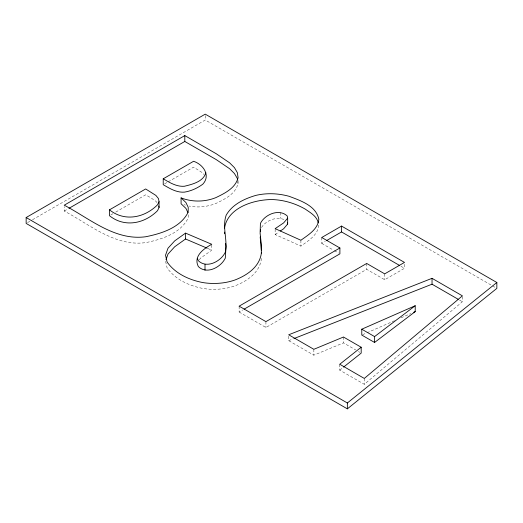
<?xml version="1.0" encoding="UTF-8"?>
<svg xmlns="http://www.w3.org/2000/svg" width="523" height="523" viewBox="0 0 523 523"><rect width="100%" height="100%" fill="white"/><g stroke="black" fill="none" stroke-linecap="round" stroke-linejoin="round"><path stroke-width="0.39" stroke-dasharray="2.62 1.96" d="M188.215 214.822L188.188 218.045C180.461 233.533 161.574 239.456 145.695 242.626C114.923 246.823 89.544 224.328 64.237 211.063L64.237 206.657M318.84 225.112C317.932 235.219 308.25 240.75 300.902 246.124L275.15 234.526L275.15 228.649M261.422 258.395C260.009 272.548 247.052 281.23 234.814 285.911A40.042 23.117 0 0 1 202.663 288.408C189.058 285.748 175.251 279.498 167.092 267.868L165.53 261.075M238.089 180.631C238.266 192.771 225.165 198.962 215.764 203.545C207.337 206.748 198.08 207.919 189.208 206.049M261.52 227.485C265.985 220.529 276.255 216.241 284.159 219.595M199.315 259.787L200.584 258.153L211.743 250.164L211.743 244.293M339.754 364.256L339.754 370.127L364.309 384.307L462.397 301.725L462.397 295.855M339.754 370.127L342.271 368.127M275.15 234.526L279.066 231.866M27.562 222.595L31.792 220.15M32.498 219.745L205.238 120.015L495.438 287.558M64.237 211.063L68.467 208.618M110.876 214.901L112.968 213.698M115.746 212.09L145.656 194.824L151.167 198.001L155.893 201.29L156.92 202.551M164.634 183.867L167.458 182.233M168.164 181.827L193.588 167.151L202.408 172.714L203.898 174.427M321.743 237.501L321.743 243.378L325.273 241.332M239.129 306.164L239.129 312.035L242.652 310.002M239.129 312.035L265.926 327.503L366.695 269.325L384.706 279.727L404.501 268.299L404.501 262.422M362.524 334.74L366.231 333.112M366.976 332.785L394.434 320.73M401.115 317.801L410.764 313.565M288.696 336.25L288.696 340.656L313.852 355.176L343.474 342.885L355.738 349.965M288.696 340.656L293.246 338.858M184.024 204.676L185.495 205.134M208.004 248.569L211.743 250.164M400.964 266.253L404.501 268.299M459.573 300.091L462.397 301.725M321.743 243.378L333.615 250.229M334.315 250.635L338.505 253.054M358.458 351.541L359.824 352.325M237.769 181.389L238.089 183.566M384.706 273.856L384.706 279.727M366.695 263.455L366.695 269.325M364.309 378.436L364.309 384.307M343.474 337.015L343.474 342.885M313.852 349.305L313.852 355.176M300.902 240.253L300.902 246.124M280.812 212.541L280.812 218.411M265.926 321.632L265.926 327.503M205.238 115.609L205.238 120.015"/><path stroke-width="0.78" d="M260.186 236.952L261.31 250.079M260.349 231.584L260.415 229.283M224.544 228.08C227.747 207.409 254.145 199.479 272.326 199.551C283.884 199.969 295.181 203.375 305.216 209.089C310.302 212.658 316.977 216.221 318.232 222.883M261.422 252.517C260.009 266.678 247.052 275.36 234.814 280.04A40.042 23.117 0 0 1 202.663 282.538C189.058 279.877 175.251 273.621 167.092 261.997L165.53 255.204L167.981 248.248L174.682 240.9L185.547 233.121L211.743 244.293C203.839 248.562 192.994 256.231 198.348 266.58C206.755 274.843 220.948 267.26 225.289 258.153L226.034 246.555L225.648 243.339M205.827 172.603C203.571 181.664 192.32 184.299 184.397 186.266C176.584 186.881 169.694 182.592 163.222 178.807L163.222 184.684C169.694 188.463 176.584 192.752 184.397 192.137C191.052 191.072 197.465 188.175 202.852 184.142C210.959 175.349 203.133 164.425 193.588 161.28L163.222 178.807M166.02 259.683L167.981 254.119L174.682 246.771L185.547 238.991L185.547 233.121M159.051 201.623L157.567 204.761C144.609 217.862 124.533 221.961 109.49 209.834L109.49 215.705C124.533 227.832 144.609 223.733 157.567 210.632L159.051 207.5L159.051 201.623L158.456 198.577L155.893 195.419L145.656 188.953L109.49 209.834M261.35 253.099L261.31 244.208L260.121 233.376L260.415 223.413C264.808 214.404 279.177 208.337 287.245 215.999L287.657 218.169L283.636 222.896L275.15 228.649L300.902 240.253C308.25 234.879 317.932 229.349 318.84 219.242C316.095 205.729 300.601 200.662 289.18 196.321C278.282 193.32 266.684 192.784 255.655 195.439C244.241 198.832 232.304 204.428 226.184 215.162C221.915 227.296 227.943 239.9 225.289 252.282C220.948 261.382 206.755 268.972 198.348 260.709L197.308 258.297M287.657 218.169L287.657 224.04L283.636 228.767L280.374 230.983M347.357 408.855L347.357 402.985L496.85 282.505L205.238 114.145L26.15 217.535L26.15 223.413L347.357 408.855L496.85 288.376L496.85 282.505M361.184 347.239L339.754 364.256L364.309 378.436L462.397 295.855L432.037 278.321L288.696 334.779L313.852 349.305L343.474 337.015L361.184 347.239L361.184 353.117L343.533 367.126M374.579 342.46L374.579 336.59L415.216 305.733L415.216 311.61L374.579 342.46L361.779 335.066L361.779 329.196L415.216 305.733M181.082 197.89C192.17 202.205 204.722 202.048 215.764 197.674C224.707 193.34 235.468 188.175 238.089 177.696L237.344 172.623L234.441 167.641L229.604 162.823L216.208 153.716L184.802 135.588L64.237 205.193C89.544 218.457 114.923 240.953 145.695 236.749C161.574 233.578 180.461 227.662 188.188 212.175L188.228 207.343L185.92 202.525L181.082 197.89L181.082 203.761L185.92 208.402L187.894 212.521M69.173 208.213L184.802 141.458L216.208 159.587L229.604 168.7L234.441 173.512L237.344 178.493L237.56 179.945M339.898 247.987L239.129 306.164L265.926 321.632L366.695 263.455L384.706 273.856L404.501 262.422L341.539 226.073L321.743 237.501L339.898 247.987L339.898 253.858L244.064 309.191M326.692 240.515L341.539 231.944L399.546 265.436M413.732 312.257L415.216 311.61M294.004 338.564L432.037 284.192L458.161 299.28M185.547 238.991L207.252 248.248M361.779 329.196L374.579 336.59M26.15 217.535L347.357 402.985M158.757 205.97L159.051 207.5M287.382 222.595L287.657 224.04M224.629 232.088L224.661 233.696M432.037 278.321L432.037 284.192M341.539 226.073L341.539 231.944M205.009 264.337L205.009 270.208M184.802 135.588L184.802 141.458"/></g></svg>
